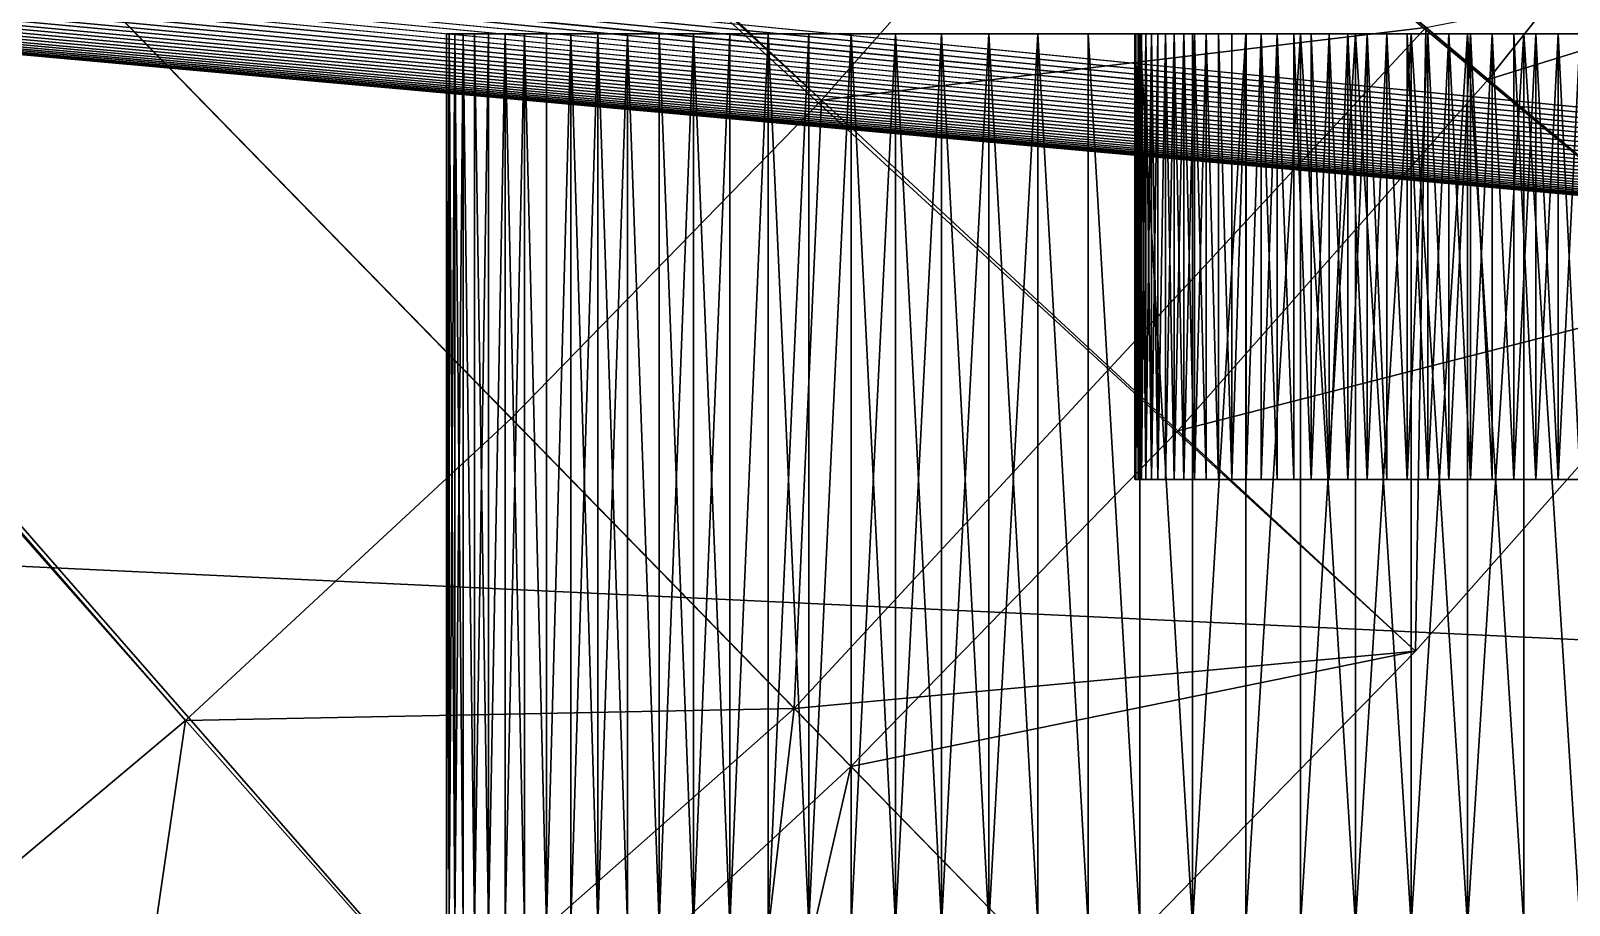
# Model space of a CAD drawing. Header units: millimetres. Extents: x 0 to 520, y -2 to 382.
# Drawn here: x 470.175 to 473.973, y 21.049 to 23.208 of the extents above; entities that cross this region are included whole.
import ezdxf

# ---------------------------------------------------------------- set-up
doc = ezdxf.new("R2010")
doc.units = ezdxf.units.MM

msp = doc.modelspace()

# ---------------------------------------------------------------- linework, layer by layer
at = {"layer": 'BRASS', "color": 52}
for points in [[(509.2, 369.2, 103), (10.8, 369.2, 103), (10.8, 10.8, 103)], [(509.2, 369.2, 103), (10.8, 10.8, 103), (509.2, 10.8, 103)], [(336.599, 36.5929, 86), (481.6847, 69.0037, 86), (499.5, 20.5, 86)], [(336.599, 36.5929, 86), (499.5, 20.5, 86), (336.5767, 36.5137, 86)], [(474.3851, 22.5731), (457.6853, 36.5859), (457.6127, 36.5036)], [(457.6853, 36.5859, -14), (472.1271, 23.0362, -14), (457.6127, 36.5036, -14)], [(475.1312, 23.5087), (457.6853, 36.5859), (474.3851, 22.5731)], [(457.6853, 36.5859, -14), (472.853, 23.8587, -14), (472.1271, 23.0362, -14)], [(336.5767, 36.5137, 86), (499.5, 20.5, 86), (336.5505, 36.4357, 86)], [(473.5932, 21.6759), (457.6127, 36.5036), (457.5361, 36.4251)], [(457.6127, 36.5036, -14), (472.1271, 23.0362, -14), (457.5361, 36.4251, -14)], [(474.3851, 22.5731), (457.6127, 36.5036), (473.5932, 21.6759)], [(336.5505, 36.4357, 86), (499.5, 20.5, 86), (336.5204, 36.3591, 86)], [(457.5361, 36.4251), (457.4557, 36.3505), (471.8805, 20.0053)], [(457.4557, 36.3505, -14), (457.5361, 36.4251, -14), (470.5571, 21.5048, -14)], [(457.5361, 36.4251), (471.8805, 20.0053), (472.7577, 20.8192)], [(473.5932, 21.6759), (457.5361, 36.4251), (472.7577, 20.8192)], [(470.5571, 21.5048, -14), (457.5361, 36.4251, -14), (471.3612, 22.2509, -14)], [(457.5361, 36.4251, -14), (472.1271, 23.0362, -14), (471.3612, 22.2509, -14)], [(336.5204, 36.3591, 86), (499.5, 20.5, 86), (336.4866, 36.2841, 86)], [(457.4557, 36.3505), (457.3717, 36.28), (470.9638, 19.236)], [(457.4557, 36.3505), (470.9638, 19.236), (471.8805, 20.0053)], [(469.7168, 20.7997, -14), (457.4557, 36.3505, -14), (470.5571, 21.5048, -14)], [(336.4866, 36.2841, 86), (499.5, 20.5, 86), (336.4491, 36.2109, 86)], [(457.3717, 36.28), (457.2842, 36.2137), (470.9638, 19.236)], [(336.4491, 36.2109, 86), (499.5, 20.5, 86), (336.4079, 36.1396, 86)], [(457.2842, 36.2137), (470.0098, 18.5135), (470.9638, 19.236)], [(336.4079, 36.1396, 86), (499.5, 20.5, 86), (336.3633, 36.0705, 86)], [(336.3633, 36.0705, 86), (499.5, 20.5, 86), (336.3153, 36.0037, 86)], [(336.3153, 36.0037, 86), (499.5, 20.5, 86), (336.264, 35.9394, 86)], [(336.264, 35.9394, 86), (499.5, 20.5, 86), (336.2095, 35.8777, 86)], [(336.2095, 35.8777, 86), (499.5, 20.5, 86), (336.1521, 35.8188, 86)], [(336.1521, 35.8188, 86), (499.5, 20.5, 86), (336.0918, 35.7629, 86)], [(336.0918, 35.7629, 86), (499.5, 20.5, 86), (336.0288, 35.71, 86)], [(336.0288, 35.71, 86), (499.5, 20.5, 86), (335.9632, 35.6603, 86)], [(335.9632, 35.6603, 86), (499.5, 20.5, 86), (335.8952, 35.614, 86)], [(335.8952, 35.614, 86), (499.5, 20.5, 86), (335.825, 35.5711, 86)], [(335.825, 35.5711, 86), (499.5, 20.5, 86), (335.7527, 35.5317, 86)], [(335.7527, 35.5317, 86), (499.5, 20.5, 86), (335.6786, 35.496, 86)], [(335.6786, 35.496, 86), (499.5, 20.5, 86), (335.6028, 35.4641, 86)], [(335.5255, 35.4359, 86), (499.5, 20.5, 86), (335.4469, 35.4117, 86)], [(335.6028, 35.4641, 86), (499.5, 20.5, 86), (335.5255, 35.4359, 86)], [(335.4469, 35.4117, 86), (499.5, 20.5, 86), (335.3672, 35.3914, 86)], [(335.2052, 35.3628, 86), (499.5, 20.5, 86), (335.1233, 35.3546, 86)], [(335.2865, 35.3751, 86), (499.5, 20.5, 86), (335.2052, 35.3628, 86)], [(335.3672, 35.3914, 86), (499.5, 20.5, 86), (335.2865, 35.3751, 86)], [(499.5, 20.5, 86), (20.5, 20.5, 86), (185.0411, 35.3505, 86)], [(499.5, 20.5, 86), (185.0411, 35.3505, 86), (334.9589, 35.3505, 86)], [(335.0411, 35.3505, 86), (499.5, 20.5, 86), (334.9589, 35.3505, 86)], [(335.1233, 35.3546, 86), (499.5, 20.5, 86), (335.0411, 35.3505, 86)], [(474.4935, 23.9917, -3), (475.1312, 23.5087, -3), (473.7722, 23.0873, -3)], [(474.4935, 23.9917, -3), (473.7722, 23.0873, -3), (473.7722, 23.0873, -4)], [(474.4935, 23.9917, -3), (473.7722, 23.0873, -4), (474.4935, 23.9917, -4)], [(475.1312, 23.5087, -4), (474.4935, 23.9917, -4), (473.7722, 23.0873, -4)], [(473.619, 23.2159, -13), (472.1271, 23.0362, -14), (472.853, 23.8587, -14)], [(473.619, 23.2159, -13), (475.1312, 23.5087, -12), (474.3851, 22.5731, -12)], [(473.7722, 23.0873, -3), (475.1312, 23.5087, -3), (474.3851, 22.5731, -3)], [(475.1312, 23.5087, -4), (473.7722, 23.0873, -4), (474.3851, 22.5731, -4)], [(473.619, 23.2159, -13), (472.0594, 21.5351, -13), (472.1271, 23.0362, -14)], [(473.619, 23.2159, -13), (473.5932, 21.6759, -12), (472.0594, 21.5351, -13)], [(473.619, 23.2159, -13), (474.3851, 22.5731, -12), (473.5932, 21.6759, -12)], [(473.7722, 23.0873, -3), (474.3851, 22.5731, -3), (473.0068, 22.22, -3)], [(473.7722, 23.0873, -3), (473.0068, 22.22, -3), (473.0068, 22.22, -4)], [(473.7722, 23.0873, -3), (473.0068, 22.22, -4), (473.7722, 23.0873, -4)], [(474.3851, 22.5731, -4), (473.7722, 23.0873, -4), (473.0068, 22.22, -4)], [(472.0594, 21.5351, -13), (471.3612, 22.2509, -14), (472.1271, 23.0362, -14)], [(473.0068, 22.22, -3), (474.3851, 22.5731, -3), (473.5932, 21.6759, -3)], [(474.3851, 22.5731, -4), (473.0068, 22.22, -4), (473.5932, 21.6759, -4)], [(473.5932, 21.6759), (473.5932, 21.6759, -3), (474.3851, 22.5731, -3)], [(474.3851, 22.5731), (473.5932, 21.6759), (474.3851, 22.5731, -3)], [(474.3851, 22.5731, -4), (473.5932, 21.6759, -4), (473.5932, 21.6759, -12)], [(474.3851, 22.5731, -4), (473.5932, 21.6759, -12), (474.3851, 22.5731, -12)], [(472.0594, 21.5351, -13), (470.5571, 21.5048, -14), (471.3612, 22.2509, -14)], [(473.0068, 22.22, -3), (473.5932, 21.6759, -3), (472.1991, 21.3919, -3)], [(473.0068, 22.22, -3), (472.1991, 21.3919, -4), (473.0068, 22.22, -4)], [(473.0068, 22.22, -3), (472.1991, 21.3919, -3), (472.1991, 21.3919, -4)], [(473.5932, 21.6759, -4), (473.0068, 22.22, -4), (472.1991, 21.3919, -4)], [(472.0594, 21.5351, -13), (473.5932, 21.6759, -12), (472.7577, 20.8192, -12)], [(472.1991, 21.3919, -3), (473.5932, 21.6759, -3), (472.7577, 20.8192, -3)], [(473.5932, 21.6759, -4), (472.1991, 21.3919, -4), (472.7577, 20.8192, -4)], [(473.5932, 21.6759), (472.7577, 20.8192, -3), (473.5932, 21.6759, -3)], [(473.5932, 21.6759), (472.7577, 20.8192), (472.7577, 20.8192, -3)], [(473.5932, 21.6759, -4), (472.7577, 20.8192, -12), (473.5932, 21.6759, -12)], [(473.5932, 21.6759, -4), (472.7577, 20.8192, -4), (472.7577, 20.8192, -12)], [(472.0594, 21.5351, -13), (471.8805, 20.0053, -12), (470.3403, 20.0179, -13)], [(472.0594, 21.5351, -13), (470.3403, 20.0179, -13), (470.5571, 21.5048, -14)], [(472.0594, 21.5351, -13), (472.7577, 20.8192, -12), (471.8805, 20.0053, -12)], [(470.3403, 20.0179, -13), (469.7168, 20.7997, -14), (470.5571, 21.5048, -14)], [(471.3511, 20.6051, -3), (472.1991, 21.3919, -3), (471.8805, 20.0053, -3)], [(472.1991, 21.3919, -3), (471.3511, 20.6051, -4), (472.1991, 21.3919, -4)], [(472.1991, 21.3919, -3), (471.3511, 20.6051, -3), (471.3511, 20.6051, -4)], [(472.1991, 21.3919, -4), (471.3511, 20.6051, -4), (471.8805, 20.0053, -4)], [(471.8805, 20.0053, -3), (472.1991, 21.3919, -3), (472.7577, 20.8192, -3)], [(472.1991, 21.3919, -4), (471.8805, 20.0053, -4), (472.7577, 20.8192, -4)]]:
    msp.add_3dface(points, dxfattribs=at)
at = {"layer": 'STEEL', "color": 8}
for points in [[(471.2009, 23.2, 44.9302), (471.2078, 21, 44.7908), (471.2009, 21, 44.9302)], [(471.2009, 23.2, 44.9302), (471.2009, 21, 44.9302), (471.2009, 21, 45.0698)], [(471.2009, 23.2, 44.9302), (471.2078, 23.2, 44.7908), (471.2078, 21, 44.7908)], [(471.2009, 23.2, 45.0698), (471.2009, 23.2, 44.9302), (471.2009, 21, 45.0698)], [(471.2078, 23.2, 45.2092), (471.2009, 21, 45.0698), (471.2078, 21, 45.2092)], [(471.2078, 23.2, 45.2092), (471.2009, 23.2, 45.0698), (471.2009, 21, 45.0698)], [(472.9003, 23.2, 44.9726), (471.2078, 23.2, 44.7908), (471.2009, 23.2, 44.9302)], [(472.9003, 23.2, 45.0274), (472.9003, 23.2, 44.9726), (471.2009, 23.2, 44.9302)], [(472.9003, 23.2, 45.0274), (471.2009, 23.2, 44.9302), (471.2009, 23.2, 45.0698)], [(472.9031, 23.2, 45.0822), (472.9003, 23.2, 45.0274), (471.2009, 23.2, 45.0698)], [(472.9031, 23.2, 45.0822), (471.2009, 23.2, 45.0698), (471.2078, 23.2, 45.2092)], [(471.2078, 23.2, 44.7908), (471.2217, 21, 44.6518), (471.2078, 21, 44.7908)], [(471.2078, 23.2, 44.7908), (471.2217, 23.2, 44.6518), (471.2217, 21, 44.6518)], [(471.2217, 23.2, 45.3482), (471.2078, 21, 45.2092), (471.2217, 21, 45.3482)], [(471.2217, 23.2, 45.3482), (471.2078, 23.2, 45.2092), (471.2078, 21, 45.2092)], [(472.9031, 23.2, 44.9178), (471.2217, 23.2, 44.6518), (471.2078, 23.2, 44.7908)], [(472.9003, 23.2, 44.9726), (472.9031, 23.2, 44.9178), (471.2078, 23.2, 44.7908)], [(472.9085, 23.2, 45.1368), (472.9031, 23.2, 45.0822), (471.2078, 23.2, 45.2092)], [(472.9085, 23.2, 45.1368), (471.2078, 23.2, 45.2092), (471.2217, 23.2, 45.3482)], [(471.2217, 23.2, 44.6518), (471.2425, 21, 44.5138), (471.2217, 21, 44.6518)], [(471.2217, 23.2, 44.6518), (471.2425, 23.2, 44.5138), (471.2425, 21, 44.5138)], [(471.2425, 23.2, 45.4862), (471.2217, 21, 45.3482), (471.2425, 21, 45.4862)], [(471.2425, 23.2, 45.4862), (471.2217, 23.2, 45.3482), (471.2217, 21, 45.3482)], [(472.9085, 23.2, 44.8632), (471.2425, 23.2, 44.5138), (471.2217, 23.2, 44.6518)], [(472.9031, 23.2, 44.9178), (472.9085, 23.2, 44.8632), (471.2217, 23.2, 44.6518)], [(472.9085, 23.2, 45.1368), (471.2217, 23.2, 45.3482), (471.2425, 23.2, 45.4862)], [(471.2425, 23.2, 44.5138), (471.2702, 23.2, 44.3769), (471.2702, 21, 44.3769)], [(471.2425, 23.2, 44.5138), (471.2702, 21, 44.3769), (471.2425, 21, 44.5138)], [(471.2425, 23.2, 45.4862), (471.2425, 21, 45.4862), (471.2702, 21, 45.6231)], [(471.2702, 23.2, 45.6231), (471.2425, 23.2, 45.4862), (471.2702, 21, 45.6231)], [(472.9167, 23.2, 44.809), (471.2702, 23.2, 44.3769), (471.2425, 23.2, 44.5138)], [(472.9085, 23.2, 44.8632), (472.9167, 23.2, 44.809), (471.2425, 23.2, 44.5138)], [(472.9167, 23.2, 45.191), (472.9085, 23.2, 45.1368), (471.2425, 23.2, 45.4862)], [(472.9276, 23.2, 45.2448), (472.9167, 23.2, 45.191), (471.2425, 23.2, 45.4862)], [(472.9276, 23.2, 45.2448), (471.2425, 23.2, 45.4862), (471.2702, 23.2, 45.6231)], [(471.2702, 23.2, 44.3769), (471.3047, 23.2, 44.2416), (471.3047, 21, 44.2416)], [(471.2702, 23.2, 44.3769), (471.3047, 21, 44.2416), (471.2702, 21, 44.3769)], [(471.3047, 23.2, 45.7584), (471.2702, 21, 45.6231), (471.3047, 21, 45.7584)], [(471.3047, 23.2, 45.7584), (471.2702, 23.2, 45.6231), (471.2702, 21, 45.6231)], [(472.9276, 23.2, 44.7552), (471.3047, 23.2, 44.2416), (471.2702, 23.2, 44.3769)], [(472.9167, 23.2, 44.809), (472.9276, 23.2, 44.7552), (471.2702, 23.2, 44.3769)], [(472.9411, 23.2, 45.2979), (472.9276, 23.2, 45.2448), (471.2702, 23.2, 45.6231)], [(472.9411, 23.2, 45.2979), (471.2702, 23.2, 45.6231), (471.3047, 23.2, 45.7584)], [(471.3458, 23.2, 44.1082), (471.3458, 21, 44.1082), (471.3047, 21, 44.2416)], [(471.3047, 23.2, 44.2416), (471.3458, 23.2, 44.1082), (471.3047, 21, 44.2416)], [(471.3458, 23.2, 45.8918), (471.3047, 21, 45.7584), (471.3458, 21, 45.8918)], [(471.3458, 23.2, 45.8918), (471.3047, 23.2, 45.7584), (471.3047, 21, 45.7584)], [(472.9411, 23.2, 44.7021), (471.3458, 23.2, 44.1082), (471.3047, 23.2, 44.2416)], [(472.9276, 23.2, 44.7552), (472.9411, 23.2, 44.7021), (471.3047, 23.2, 44.2416)], [(472.9573, 23.2, 45.3503), (471.3047, 23.2, 45.7584), (471.3458, 23.2, 45.8918)], [(472.9573, 23.2, 45.3503), (472.9411, 23.2, 45.2979), (471.3047, 23.2, 45.7584)], [(471.3458, 23.2, 44.1082), (471.3936, 23.2, 43.977), (471.3936, 21, 43.977)], [(471.3458, 23.2, 44.1082), (471.3936, 21, 43.977), (471.3458, 21, 44.1082)], [(471.3936, 23.2, 46.023), (471.3458, 21, 45.8918), (471.3936, 21, 46.023)], [(471.3936, 23.2, 46.023), (471.3458, 23.2, 45.8918), (471.3458, 21, 45.8918)], [(472.9573, 23.2, 44.6497), (471.3936, 23.2, 43.977), (471.3458, 23.2, 44.1082)], [(472.9411, 23.2, 44.7021), (472.9573, 23.2, 44.6497), (471.3458, 23.2, 44.1082)], [(472.976, 23.2, 45.4019), (471.3458, 23.2, 45.8918), (471.3936, 23.2, 46.023)], [(472.976, 23.2, 45.4019), (472.9573, 23.2, 45.3503), (471.3458, 23.2, 45.8918)], [(471.3936, 23.2, 43.977), (471.4478, 21, 43.8484), (471.3936, 21, 43.977)], [(471.3936, 23.2, 43.977), (471.4478, 23.2, 43.8484), (471.4478, 21, 43.8484)], [(471.3936, 23.2, 46.023), (471.3936, 21, 46.023), (471.4478, 21, 46.1516)], [(471.4478, 23.2, 46.1516), (471.3936, 23.2, 46.023), (471.4478, 21, 46.1516)], [(472.976, 23.2, 44.5981), (471.4478, 23.2, 43.8484), (471.3936, 23.2, 43.977)], [(472.9573, 23.2, 44.6497), (472.976, 23.2, 44.5981), (471.3936, 23.2, 43.977)], [(472.9973, 23.2, 45.4524), (471.3936, 23.2, 46.023), (471.4478, 23.2, 46.1516)], [(472.9973, 23.2, 45.4524), (472.976, 23.2, 45.4019), (471.3936, 23.2, 46.023)], [(471.5084, 23.2, 43.7226), (471.5084, 21, 43.7226), (471.4478, 21, 43.8484)], [(471.4478, 23.2, 43.8484), (471.5084, 23.2, 43.7226), (471.4478, 21, 43.8484)], [(471.5084, 23.2, 46.2774), (471.4478, 21, 46.1516), (471.5084, 21, 46.2774)], [(471.5084, 23.2, 46.2774), (471.4478, 23.2, 46.1516), (471.4478, 21, 46.1516)], [(472.9973, 23.2, 44.5476), (471.5084, 23.2, 43.7226), (471.4478, 23.2, 43.8484)], [(472.976, 23.2, 44.5981), (472.9973, 23.2, 44.5476), (471.4478, 23.2, 43.8484)], [(473.0211, 23.2, 45.5018), (471.4478, 23.2, 46.1516), (471.5084, 23.2, 46.2774)], [(473.0211, 23.2, 45.5018), (472.9973, 23.2, 45.4524), (471.4478, 23.2, 46.1516)], [(471.5084, 23.2, 43.7226), (471.5751, 21, 43.6), (471.5084, 21, 43.7226)], [(471.5084, 23.2, 43.7226), (471.5751, 23.2, 43.6), (471.5751, 21, 43.6)], [(471.5751, 23.2, 46.4), (471.5084, 21, 46.2774), (471.5751, 21, 46.4)], [(471.5751, 23.2, 46.4), (471.5084, 23.2, 46.2774), (471.5084, 21, 46.2774)], [(473.0211, 23.2, 44.4982), (471.5751, 23.2, 43.6), (471.5084, 23.2, 43.7226)], [(472.9973, 23.2, 44.5476), (473.0211, 23.2, 44.4982), (471.5084, 23.2, 43.7226)], [(473.0211, 23.2, 45.5018), (471.5084, 23.2, 46.2774), (471.5751, 23.2, 46.4)], [(471.5751, 23.2, 43.6), (471.6479, 21, 43.4809), (471.5751, 21, 43.6)], [(471.5751, 23.2, 43.6), (471.6479, 23.2, 43.4809), (471.6479, 21, 43.4809)], [(471.6479, 23.2, 46.5191), (471.5751, 21, 46.4), (471.6479, 21, 46.5191)], [(471.6479, 23.2, 46.5191), (471.5751, 23.2, 46.4), (471.5751, 21, 46.4)], [(473.0474, 23.2, 44.45), (471.6479, 23.2, 43.4809), (471.5751, 23.2, 43.6)], [(473.0211, 23.2, 44.4982), (473.0474, 23.2, 44.45), (471.5751, 23.2, 43.6)], [(473.0474, 23.2, 45.55), (473.0211, 23.2, 45.5018), (471.5751, 23.2, 46.4)], [(473.076, 23.2, 45.5968), (471.5751, 23.2, 46.4), (471.6479, 23.2, 46.5191)], [(473.076, 23.2, 45.5968), (473.0474, 23.2, 45.55), (471.5751, 23.2, 46.4)], [(471.6479, 23.2, 43.4809), (471.7266, 21, 43.3655), (471.6479, 21, 43.4809)], [(471.6479, 23.2, 43.4809), (471.7266, 23.2, 43.3655), (471.7266, 21, 43.3655)], [(471.6479, 23.2, 46.5191), (471.6479, 21, 46.5191), (471.7266, 21, 46.6345)], [(471.7266, 23.2, 46.6345), (471.6479, 23.2, 46.5191), (471.7266, 21, 46.6345)], [(473.076, 23.2, 44.4032), (471.7266, 23.2, 43.3655), (471.6479, 23.2, 43.4809)], [(473.0474, 23.2, 44.45), (473.076, 23.2, 44.4032), (471.6479, 23.2, 43.4809)], [(473.1069, 23.2, 45.6421), (471.6479, 23.2, 46.5191), (471.7266, 23.2, 46.6345)], [(473.1069, 23.2, 45.6421), (473.076, 23.2, 45.5968), (471.6479, 23.2, 46.5191)], [(471.7266, 23.2, 43.3655), (471.8109, 21, 43.2542), (471.7266, 21, 43.3655)], [(471.7266, 23.2, 43.3655), (471.8109, 23.2, 43.2542), (471.8109, 21, 43.2542)], [(471.8109, 23.2, 46.7458), (471.7266, 21, 46.6345), (471.8109, 21, 46.7458)], [(471.8109, 23.2, 46.7458), (471.7266, 23.2, 46.6345), (471.7266, 21, 46.6345)], [(473.1069, 23.2, 44.3579), (471.8109, 23.2, 43.2542), (471.7266, 23.2, 43.3655)], [(473.076, 23.2, 44.4032), (473.1069, 23.2, 44.3579), (471.7266, 23.2, 43.3655)], [(473.1069, 23.2, 45.6421), (471.7266, 23.2, 46.6345), (471.8109, 23.2, 46.7458)], [(471.8109, 23.2, 43.2542), (471.9006, 21, 43.1473), (471.8109, 21, 43.2542)], [(471.8109, 23.2, 43.2542), (471.9006, 23.2, 43.1473), (471.9006, 21, 43.1473)], [(471.9006, 23.2, 46.8527), (471.8109, 21, 46.7458), (471.9006, 21, 46.8527)], [(471.9006, 23.2, 46.8527), (471.8109, 23.2, 46.7458), (471.8109, 21, 46.7458)], [(473.14, 23.2, 44.3142), (471.9006, 23.2, 43.1473), (471.8109, 23.2, 43.2542)], [(473.1069, 23.2, 44.3579), (473.14, 23.2, 44.3142), (471.8109, 23.2, 43.2542)], [(473.14, 23.2, 45.6858), (471.8109, 23.2, 46.7458), (471.9006, 23.2, 46.8527)], [(473.14, 23.2, 45.6858), (473.1069, 23.2, 45.6421), (471.8109, 23.2, 46.7458)], [(471.9956, 23.2, 43.0449), (471.9956, 21, 43.0449), (471.9006, 21, 43.1473)], [(471.9006, 23.2, 43.1473), (471.9956, 23.2, 43.0449), (471.9006, 21, 43.1473)], [(471.9956, 23.2, 46.9551), (471.9006, 21, 46.8527), (471.9956, 21, 46.9551)], [(471.9956, 23.2, 46.9551), (471.9006, 23.2, 46.8527), (471.9006, 21, 46.8527)], [(473.1752, 23.2, 44.2721), (471.9956, 23.2, 43.0449), (471.9006, 23.2, 43.1473)], [(473.14, 23.2, 44.3142), (473.1752, 23.2, 44.2721), (471.9006, 23.2, 43.1473)], [(473.1752, 23.2, 45.7279), (473.14, 23.2, 45.6858), (471.9006, 23.2, 46.8527)], [(473.2125, 23.2, 45.7681), (471.9006, 23.2, 46.8527), (471.9956, 23.2, 46.9551)], [(473.2125, 23.2, 45.7681), (473.1752, 23.2, 45.7279), (471.9006, 23.2, 46.8527)], [(471.9956, 23.2, 43.0449), (472.0955, 21, 42.9475), (471.9956, 21, 43.0449)], [(471.9956, 23.2, 43.0449), (472.0955, 23.2, 42.9475), (472.0955, 21, 42.9475)], [(472.0955, 23.2, 47.0525), (471.9956, 21, 46.9551), (472.0955, 21, 47.0525)], [(472.0955, 23.2, 47.0525), (471.9956, 23.2, 46.9551), (471.9956, 21, 46.9551)], [(473.2125, 23.2, 44.2319), (472.0955, 23.2, 42.9475), (471.9956, 23.2, 43.0449)], [(473.1752, 23.2, 44.2721), (473.2125, 23.2, 44.2319), (471.9956, 23.2, 43.0449)], [(472.0955, 23.2, 47.0525), (473.2125, 23.2, 45.7681), (471.9956, 23.2, 46.9551)], [(472.2002, 23.2, 42.8551), (472.2002, 21, 42.8551), (472.0955, 21, 42.9475)], [(472.0955, 23.2, 42.9475), (472.2002, 23.2, 42.8551), (472.0955, 21, 42.9475)], [(472.2002, 23.2, 47.1449), (472.0955, 23.2, 47.0525), (472.0955, 21, 47.0525)], [(472.2002, 23.2, 47.1449), (472.0955, 21, 47.0525), (472.2002, 21, 47.1449)], [(473.2518, 23.2, 44.1936), (472.0955, 23.2, 42.9475), (473.2125, 23.2, 44.2319)], [(473.2929, 23.2, 44.1574), (472.0955, 23.2, 42.9475), (473.2518, 23.2, 44.1936)], [(473.2929, 23.2, 44.1574), (472.2002, 23.2, 42.8551), (472.0955, 23.2, 42.9475)], [(472.0955, 23.2, 47.0525), (473.2518, 23.2, 45.8064), (473.2125, 23.2, 45.7681)], [(472.2002, 23.2, 47.1449), (473.2518, 23.2, 45.8064), (472.0955, 23.2, 47.0525)], [(472.3093, 23.2, 42.768), (472.3093, 21, 42.768), (472.2002, 21, 42.8551)], [(472.2002, 23.2, 42.8551), (472.3093, 23.2, 42.768), (472.2002, 21, 42.8551)], [(472.2002, 23.2, 47.1449), (472.2002, 21, 47.1449), (472.3093, 21, 47.232)], [(472.3093, 23.2, 47.232), (472.2002, 23.2, 47.1449), (472.3093, 21, 47.232)], [(473.3358, 23.2, 44.1232), (472.2002, 23.2, 42.8551), (473.2929, 23.2, 44.1574)], [(473.3358, 23.2, 44.1232), (472.3093, 23.2, 42.768), (472.2002, 23.2, 42.8551)], [(472.2002, 23.2, 47.1449), (473.2929, 23.2, 45.8426), (473.2518, 23.2, 45.8064)], [(472.3093, 23.2, 47.232), (473.2929, 23.2, 45.8426), (472.2002, 23.2, 47.1449)], [(472.3093, 23.2, 42.768), (472.4227, 21, 42.6865), (472.3093, 21, 42.768)], [(472.3093, 23.2, 42.768), (472.4227, 23.2, 42.6865), (472.4227, 21, 42.6865)], [(472.4227, 23.2, 47.3135), (472.3093, 21, 47.232), (472.4227, 21, 47.3135)], [(472.4227, 23.2, 47.3135), (472.3093, 23.2, 47.232), (472.3093, 21, 47.232)], [(473.3358, 23.2, 44.1232), (472.4227, 23.2, 42.6865), (472.3093, 23.2, 42.768)], [(472.3093, 23.2, 47.232), (473.3358, 23.2, 45.8768), (473.2929, 23.2, 45.8426)], [(472.4227, 23.2, 47.3135), (473.3358, 23.2, 45.8768), (472.3093, 23.2, 47.232)], [(472.4227, 23.2, 42.6865), (472.54, 21, 42.6108), (472.4227, 21, 42.6865)], [(472.4227, 23.2, 42.6865), (472.54, 23.2, 42.6108), (472.54, 21, 42.6108)], [(472.54, 23.2, 47.3892), (472.4227, 23.2, 47.3135), (472.4227, 21, 47.3135)], [(472.54, 23.2, 47.3892), (472.4227, 21, 47.3135), (472.54, 21, 47.3892)], [(473.3803, 23.2, 44.0911), (472.4227, 23.2, 42.6865), (473.3358, 23.2, 44.1232)], [(473.3803, 23.2, 44.0911), (472.54, 23.2, 42.6108), (472.4227, 23.2, 42.6865)], [(472.4227, 23.2, 47.3135), (473.3803, 23.2, 45.9089), (473.3358, 23.2, 45.8768)], [(472.54, 23.2, 47.3892), (473.3803, 23.2, 45.9089), (472.4227, 23.2, 47.3135)], [(472.54, 23.2, 42.6108), (472.6609, 23.2, 42.541), (472.6609, 21, 42.541)], [(472.54, 23.2, 42.6108), (472.6609, 21, 42.541), (472.54, 21, 42.6108)], [(472.6609, 23.2, 47.459), (472.54, 23.2, 47.3892), (472.54, 21, 47.3892)], [(472.6609, 23.2, 47.459), (472.54, 21, 47.3892), (472.6609, 21, 47.459)], [(473.4264, 23.2, 44.0614), (472.54, 23.2, 42.6108), (473.3803, 23.2, 44.0911)], [(473.4739, 23.2, 44.034), (472.54, 23.2, 42.6108), (473.4264, 23.2, 44.0614)], [(473.4739, 23.2, 44.034), (472.6609, 23.2, 42.541), (472.54, 23.2, 42.6108)], [(472.54, 23.2, 47.3892), (473.4264, 23.2, 45.9386), (473.3803, 23.2, 45.9089)], [(472.6609, 23.2, 47.459), (473.4264, 23.2, 45.9386), (472.54, 23.2, 47.3892)], [(472.6609, 23.2, 42.541), (472.7851, 23.2, 42.4773), (472.7851, 21, 42.4773)], [(472.6609, 23.2, 42.541), (472.7851, 21, 42.4773), (472.6609, 21, 42.541)], [(472.6609, 23.2, 47.459), (472.6609, 21, 47.459), (472.7851, 21, 47.5227)], [(472.7851, 23.2, 47.5227), (472.6609, 23.2, 47.459), (472.7851, 21, 47.5227)], [(473.4739, 23.2, 44.034), (472.7851, 23.2, 42.4773), (472.6609, 23.2, 42.541)], [(472.6609, 23.2, 47.459), (473.4739, 23.2, 45.966), (473.4264, 23.2, 45.9386)], [(472.7851, 23.2, 47.5227), (473.4739, 23.2, 45.966), (472.6609, 23.2, 47.459)], [(472.7851, 23.2, 42.4773), (472.9124, 23.2, 42.4199), (472.9124, 21, 42.4199)], [(472.7851, 23.2, 42.4773), (472.9124, 21, 42.4199), (472.7851, 21, 42.4773)], [(472.7851, 23.2, 47.5227), (472.7851, 21, 47.5227), (472.9124, 21, 47.5801)], [(472.9124, 23.2, 47.5801), (472.7851, 23.2, 47.5227), (472.9124, 21, 47.5801)], [(473.5227, 23.2, 44.0089), (472.7851, 23.2, 42.4773), (473.4739, 23.2, 44.034)], [(473.5727, 23.2, 43.9864), (472.9124, 23.2, 42.4199), (472.7851, 23.2, 42.4773)], [(473.5727, 23.2, 43.9864), (472.7851, 23.2, 42.4773), (473.5227, 23.2, 44.0089)], [(472.7851, 23.2, 47.5227), (473.5227, 23.2, 45.9911), (473.4739, 23.2, 45.966)], [(472.9124, 23.2, 47.5801), (473.5227, 23.2, 45.9911), (472.7851, 23.2, 47.5227)], [(472.9031, 22.1, 44.9178), (472.9003, 23.2, 44.9726), (472.9003, 22.1, 44.9726)], [(472.9031, 23.2, 44.9178), (472.9003, 23.2, 44.9726), (472.9031, 22.1, 44.9178)], [(472.9003, 22.1, 44.9726), (472.9003, 23.2, 45.0274), (472.9003, 22.1, 45.0274)], [(472.9003, 22.1, 45.0274), (472.9003, 23.2, 45.0274), (472.9031, 22.1, 45.0822)], [(472.9003, 23.2, 44.9726), (472.9003, 23.2, 45.0274), (472.9003, 22.1, 44.9726)], [(472.9003, 23.2, 45.0274), (472.9031, 23.2, 45.0822), (472.9031, 22.1, 45.0822)], [(472.9085, 22.1, 44.8632), (472.9031, 23.2, 44.9178), (472.9031, 22.1, 44.9178)], [(472.9085, 23.2, 44.8632), (472.9031, 23.2, 44.9178), (472.9085, 22.1, 44.8632)], [(472.9031, 22.1, 45.0822), (472.9085, 23.2, 45.1368), (472.9085, 22.1, 45.1368)], [(472.9031, 23.2, 45.0822), (472.9085, 23.2, 45.1368), (472.9031, 22.1, 45.0822)], [(472.9167, 22.1, 44.809), (472.9085, 23.2, 44.8632), (472.9085, 22.1, 44.8632)], [(472.9167, 23.2, 44.809), (472.9085, 23.2, 44.8632), (472.9167, 22.1, 44.809)], [(472.9085, 22.1, 45.1368), (472.9167, 23.2, 45.191), (472.9167, 22.1, 45.191)], [(472.9085, 23.2, 45.1368), (472.9167, 23.2, 45.191), (472.9085, 22.1, 45.1368)], [(472.9124, 23.2, 42.4199), (473.0423, 23.2, 42.3689), (473.0423, 21, 42.3689)], [(472.9124, 23.2, 42.4199), (473.0423, 21, 42.3689), (472.9124, 21, 42.4199)], [(472.9124, 23.2, 47.5801), (472.9124, 21, 47.5801), (473.0423, 21, 47.6311)], [(473.0423, 23.2, 47.6311), (472.9124, 23.2, 47.5801), (473.0423, 21, 47.6311)], [(473.6238, 23.2, 43.9663), (473.0423, 23.2, 42.3689), (472.9124, 23.2, 42.4199)], [(473.6238, 23.2, 43.9663), (472.9124, 23.2, 42.4199), (473.5727, 23.2, 43.9864)], [(472.9124, 23.2, 47.5801), (473.5727, 23.2, 46.0136), (473.5227, 23.2, 45.9911)], [(472.9124, 23.2, 47.5801), (473.6238, 23.2, 46.0337), (473.5727, 23.2, 46.0136)], [(473.0423, 23.2, 47.6311), (473.6238, 23.2, 46.0337), (472.9124, 23.2, 47.5801)], [(472.9276, 23.2, 44.7552), (472.9167, 23.2, 44.809), (472.9276, 22.1, 44.7552)], [(472.9276, 22.1, 44.7552), (472.9167, 23.2, 44.809), (472.9167, 22.1, 44.809)], [(472.9167, 22.1, 45.191), (472.9276, 23.2, 45.2448), (472.9276, 22.1, 45.2448)], [(472.9167, 23.2, 45.191), (472.9276, 23.2, 45.2448), (472.9167, 22.1, 45.191)], [(472.9411, 23.2, 44.7021), (472.9276, 23.2, 44.7552), (472.9411, 22.1, 44.7021)], [(472.9411, 22.1, 44.7021), (472.9276, 23.2, 44.7552), (472.9276, 22.1, 44.7552)], [(472.9276, 22.1, 45.2448), (472.9411, 23.2, 45.2979), (472.9411, 22.1, 45.2979)], [(472.9276, 23.2, 45.2448), (472.9411, 23.2, 45.2979), (472.9276, 22.1, 45.2448)], [(472.9573, 23.2, 44.6497), (472.9411, 23.2, 44.7021), (472.9573, 22.1, 44.6497)], [(472.9573, 22.1, 44.6497), (472.9411, 23.2, 44.7021), (472.9411, 22.1, 44.7021)], [(472.9411, 22.1, 45.2979), (472.9573, 23.2, 45.3503), (472.9573, 22.1, 45.3503)], [(472.9411, 23.2, 45.2979), (472.9573, 23.2, 45.3503), (472.9411, 22.1, 45.2979)], [(472.976, 22.1, 44.5981), (472.976, 23.2, 44.5981), (472.9573, 22.1, 44.6497)], [(472.976, 23.2, 44.5981), (472.9573, 23.2, 44.6497), (472.9573, 22.1, 44.6497)], [(472.9573, 22.1, 45.3503), (472.976, 23.2, 45.4019), (472.976, 22.1, 45.4019)], [(472.9573, 23.2, 45.3503), (472.976, 23.2, 45.4019), (472.9573, 22.1, 45.3503)], [(472.9973, 22.1, 44.5476), (472.976, 23.2, 44.5981), (472.976, 22.1, 44.5981)], [(472.9973, 23.2, 44.5476), (472.976, 23.2, 44.5981), (472.9973, 22.1, 44.5476)], [(472.976, 22.1, 45.4019), (472.9973, 23.2, 45.4524), (472.9973, 22.1, 45.4524)], [(472.976, 23.2, 45.4019), (472.9973, 23.2, 45.4524), (472.976, 22.1, 45.4019)], [(473.0211, 22.1, 44.4982), (473.0211, 23.2, 44.4982), (472.9973, 22.1, 44.5476)], [(473.0211, 23.2, 44.4982), (472.9973, 23.2, 44.5476), (472.9973, 22.1, 44.5476)], [(472.9973, 22.1, 45.4524), (472.9973, 23.2, 45.4524), (473.0211, 22.1, 45.5018)], [(472.9973, 23.2, 45.4524), (473.0211, 23.2, 45.5018), (473.0211, 22.1, 45.5018)], [(473.0474, 22.1, 44.45), (473.0211, 23.2, 44.4982), (473.0211, 22.1, 44.4982)], [(473.0474, 23.2, 44.45), (473.0211, 23.2, 44.4982), (473.0474, 22.1, 44.45)], [(473.0211, 22.1, 45.5018), (473.0474, 23.2, 45.55), (473.0474, 22.1, 45.55)], [(473.0211, 23.2, 45.5018), (473.0474, 23.2, 45.55), (473.0211, 22.1, 45.5018)], [(473.1747, 23.2, 42.3244), (473.1747, 21, 42.3244), (473.0423, 21, 42.3689)], [(473.0423, 23.2, 42.3689), (473.1747, 23.2, 42.3244), (473.0423, 21, 42.3689)], [(473.1747, 23.2, 47.6756), (473.0423, 23.2, 47.6311), (473.0423, 21, 47.6311)], [(473.1747, 23.2, 47.6756), (473.0423, 21, 47.6311), (473.1747, 21, 47.6756)], [(473.6758, 23.2, 43.9489), (473.1747, 23.2, 42.3244), (473.0423, 23.2, 42.3689)], [(473.6758, 23.2, 43.9489), (473.0423, 23.2, 42.3689), (473.6238, 23.2, 43.9663)], [(473.1747, 23.2, 47.6756), (473.6238, 23.2, 46.0337), (473.0423, 23.2, 47.6311)], [(473.076, 22.1, 44.4032), (473.076, 23.2, 44.4032), (473.0474, 22.1, 44.45)], [(473.076, 23.2, 44.4032), (473.0474, 23.2, 44.45), (473.0474, 22.1, 44.45)], [(473.0474, 22.1, 45.55), (473.0474, 23.2, 45.55), (473.076, 22.1, 45.5968)], [(473.0474, 23.2, 45.55), (473.076, 23.2, 45.5968), (473.076, 22.1, 45.5968)], [(473.1069, 22.1, 44.3579), (473.076, 23.2, 44.4032), (473.076, 22.1, 44.4032)], [(473.1069, 23.2, 44.3579), (473.076, 23.2, 44.4032), (473.1069, 22.1, 44.3579)], [(473.076, 22.1, 45.5968), (473.076, 23.2, 45.5968), (473.1069, 22.1, 45.6421)], [(473.076, 23.2, 45.5968), (473.1069, 23.2, 45.6421), (473.1069, 22.1, 45.6421)], [(473.14, 22.1, 44.3142), (473.1069, 23.2, 44.3579), (473.1069, 22.1, 44.3579)], [(473.14, 23.2, 44.3142), (473.1069, 23.2, 44.3579), (473.14, 22.1, 44.3142)], [(473.1069, 22.1, 45.6421), (473.1069, 23.2, 45.6421), (473.14, 22.1, 45.6858)], [(473.1069, 23.2, 45.6421), (473.14, 23.2, 45.6858), (473.14, 22.1, 45.6858)], [(473.1752, 22.1, 44.2721), (473.1752, 23.2, 44.2721), (473.14, 22.1, 44.3142)], [(473.1752, 23.2, 44.2721), (473.14, 23.2, 44.3142), (473.14, 22.1, 44.3142)], [(473.14, 22.1, 45.6858), (473.1752, 23.2, 45.7279), (473.1752, 22.1, 45.7279)], [(473.14, 23.2, 45.6858), (473.1752, 23.2, 45.7279), (473.14, 22.1, 45.6858)], [(473.3091, 23.2, 42.2866), (473.3091, 21, 42.2866), (473.1747, 21, 42.3244)], [(473.1747, 23.2, 42.3244), (473.3091, 23.2, 42.2866), (473.1747, 21, 42.3244)], [(473.3091, 23.2, 47.7134), (473.1747, 23.2, 47.6756), (473.1747, 21, 47.6756)], [(473.3091, 23.2, 47.7134), (473.1747, 21, 47.6756), (473.3091, 21, 47.7134)], [(473.6758, 23.2, 43.9489), (473.3091, 23.2, 42.2866), (473.1747, 23.2, 42.3244)], [(473.1747, 23.2, 47.6756), (473.6758, 23.2, 46.0511), (473.6238, 23.2, 46.0337)], [(473.3091, 23.2, 47.7134), (473.6758, 23.2, 46.0511), (473.1747, 23.2, 47.6756)], [(473.2125, 22.1, 44.2319), (473.2125, 23.2, 44.2319), (473.1752, 22.1, 44.2721)], [(473.2125, 23.2, 44.2319), (473.1752, 23.2, 44.2721), (473.1752, 22.1, 44.2721)], [(473.1752, 22.1, 45.7279), (473.2125, 23.2, 45.7681), (473.2125, 22.1, 45.7681)], [(473.1752, 23.2, 45.7279), (473.2125, 23.2, 45.7681), (473.1752, 22.1, 45.7279)], [(473.2518, 22.1, 44.1936), (473.2125, 23.2, 44.2319), (473.2125, 22.1, 44.2319)], [(473.2518, 23.2, 44.1936), (473.2125, 23.2, 44.2319), (473.2518, 22.1, 44.1936)], [(473.2125, 22.1, 45.7681), (473.2518, 23.2, 45.8064), (473.2518, 22.1, 45.8064)], [(473.2125, 23.2, 45.7681), (473.2518, 23.2, 45.8064), (473.2125, 22.1, 45.7681)], [(473.2929, 22.1, 44.1574), (473.2518, 23.2, 44.1936), (473.2518, 22.1, 44.1936)], [(473.2929, 23.2, 44.1574), (473.2518, 23.2, 44.1936), (473.2929, 22.1, 44.1574)], [(473.2518, 22.1, 45.8064), (473.2518, 23.2, 45.8064), (473.2929, 22.1, 45.8426)], [(473.2518, 23.2, 45.8064), (473.2929, 23.2, 45.8426), (473.2929, 22.1, 45.8426)], [(473.3358, 22.1, 44.1232), (473.2929, 23.2, 44.1574), (473.2929, 22.1, 44.1574)], [(473.3358, 23.2, 44.1232), (473.2929, 23.2, 44.1574), (473.3358, 22.1, 44.1232)], [(473.2929, 22.1, 45.8426), (473.2929, 23.2, 45.8426), (473.3358, 22.1, 45.8768)], [(473.2929, 23.2, 45.8426), (473.3358, 23.2, 45.8768), (473.3358, 22.1, 45.8768)], [(473.3091, 23.2, 42.2866), (473.4452, 23.2, 42.2555), (473.4452, 21, 42.2555)], [(473.3091, 23.2, 42.2866), (473.4452, 21, 42.2555), (473.3091, 21, 42.2866)], [(473.4452, 23.2, 47.7445), (473.3091, 23.2, 47.7134), (473.3091, 21, 47.7134)], [(473.4452, 23.2, 47.7445), (473.3091, 21, 47.7134), (473.4452, 21, 47.7445)], [(473.7286, 23.2, 43.934), (473.3091, 23.2, 42.2866), (473.6758, 23.2, 43.9489)], [(473.782, 23.2, 43.9218), (473.4452, 23.2, 42.2555), (473.3091, 23.2, 42.2866)], [(473.782, 23.2, 43.9218), (473.3091, 23.2, 42.2866), (473.7286, 23.2, 43.934)], [(473.3091, 23.2, 47.7134), (473.7286, 23.2, 46.066), (473.6758, 23.2, 46.0511)], [(473.4452, 23.2, 47.7445), (473.7286, 23.2, 46.066), (473.3091, 23.2, 47.7134)], [(473.3803, 22.1, 44.0911), (473.3358, 23.2, 44.1232), (473.3358, 22.1, 44.1232)], [(473.3803, 23.2, 44.0911), (473.3358, 23.2, 44.1232), (473.3803, 22.1, 44.0911)], [(473.3358, 22.1, 45.8768), (473.3803, 23.2, 45.9089), (473.3803, 22.1, 45.9089)], [(473.3358, 23.2, 45.8768), (473.3803, 23.2, 45.9089), (473.3358, 22.1, 45.8768)], [(473.4264, 22.1, 44.0614), (473.3803, 23.2, 44.0911), (473.3803, 22.1, 44.0911)], [(473.4264, 23.2, 44.0614), (473.3803, 23.2, 44.0911), (473.4264, 22.1, 44.0614)], [(473.3803, 23.2, 45.9089), (473.4264, 23.2, 45.9386), (473.3803, 22.1, 45.9089)], [(473.3803, 22.1, 45.9089), (473.4264, 23.2, 45.9386), (473.4264, 22.1, 45.9386)], [(473.4739, 23.2, 44.034), (473.4264, 23.2, 44.0614), (473.4739, 22.1, 44.034)], [(473.4739, 22.1, 44.034), (473.4264, 23.2, 44.0614), (473.4264, 22.1, 44.0614)], [(473.4264, 23.2, 45.9386), (473.4739, 23.2, 45.966), (473.4264, 22.1, 45.9386)], [(473.4264, 22.1, 45.9386), (473.4739, 23.2, 45.966), (473.4739, 22.1, 45.966)], [(473.4452, 23.2, 42.2555), (473.5827, 23.2, 42.2313), (473.5827, 21, 42.2313)], [(473.4452, 23.2, 42.2555), (473.5827, 21, 42.2313), (473.4452, 21, 42.2555)], [(473.5827, 23.2, 47.7687), (473.4452, 23.2, 47.7445), (473.4452, 21, 47.7445)], [(473.5827, 23.2, 47.7687), (473.4452, 21, 47.7445), (473.5827, 21, 47.7687)], [(473.782, 23.2, 43.9218), (473.5827, 23.2, 42.2313), (473.4452, 23.2, 42.2555)], [(473.4452, 23.2, 47.7445), (473.782, 23.2, 46.0782), (473.7286, 23.2, 46.066)], [(473.5827, 23.2, 47.7687), (473.782, 23.2, 46.0782), (473.4452, 23.2, 47.7445)], [(473.5227, 22.1, 44.0089), (473.5227, 23.2, 44.0089), (473.4739, 22.1, 44.034)], [(473.5227, 23.2, 44.0089), (473.4739, 23.2, 44.034), (473.4739, 22.1, 44.034)], [(473.4739, 22.1, 45.966), (473.4739, 23.2, 45.966), (473.5227, 22.1, 45.9911)], [(473.4739, 23.2, 45.966), (473.5227, 23.2, 45.9911), (473.5227, 22.1, 45.9911)], [(473.5727, 23.2, 43.9864), (473.5227, 23.2, 44.0089), (473.5727, 22.1, 43.9864)], [(473.5727, 22.1, 43.9864), (473.5227, 23.2, 44.0089), (473.5227, 22.1, 44.0089)], [(473.5227, 22.1, 45.9911), (473.5227, 23.2, 45.9911), (473.5727, 22.1, 46.0136)], [(473.5227, 23.2, 45.9911), (473.5727, 23.2, 46.0136), (473.5727, 22.1, 46.0136)], [(473.6238, 23.2, 43.9663), (473.5727, 23.2, 43.9864), (473.6238, 22.1, 43.9663)], [(473.6238, 22.1, 43.9663), (473.5727, 23.2, 43.9864), (473.5727, 22.1, 43.9864)], [(473.5727, 23.2, 46.0136), (473.6238, 23.2, 46.0337), (473.5727, 22.1, 46.0136)], [(473.5727, 22.1, 46.0136), (473.6238, 23.2, 46.0337), (473.6238, 22.1, 46.0337)], [(473.5827, 23.2, 42.2313), (473.7212, 23.2, 42.2139), (473.7212, 21, 42.2139)], [(473.5827, 23.2, 42.2313), (473.7212, 21, 42.2139), (473.5827, 21, 42.2313)], [(473.7212, 23.2, 47.7861), (473.5827, 23.2, 47.7687), (473.5827, 21, 47.7687)], [(473.7212, 23.2, 47.7861), (473.5827, 21, 47.7687), (473.7212, 21, 47.7861)], [(473.8361, 23.2, 43.9123), (473.5827, 23.2, 42.2313), (473.782, 23.2, 43.9218)], [(473.8905, 23.2, 43.9055), (473.5827, 23.2, 42.2313), (473.8361, 23.2, 43.9123)], [(473.8905, 23.2, 43.9055), (473.7212, 23.2, 42.2139), (473.5827, 23.2, 42.2313)], [(473.5827, 23.2, 47.7687), (473.8361, 23.2, 46.0877), (473.782, 23.2, 46.0782)], [(473.7212, 23.2, 47.7861), (473.8361, 23.2, 46.0877), (473.5827, 23.2, 47.7687)], [(473.6758, 23.2, 43.9489), (473.6238, 23.2, 43.9663), (473.6758, 22.1, 43.9489)], [(473.6758, 22.1, 43.9489), (473.6238, 23.2, 43.9663), (473.6238, 22.1, 43.9663)], [(473.6238, 23.2, 46.0337), (473.6758, 23.2, 46.0511), (473.6238, 22.1, 46.0337)], [(473.6238, 22.1, 46.0337), (473.6758, 23.2, 46.0511), (473.6758, 22.1, 46.0511)], [(473.7286, 23.2, 43.934), (473.6758, 23.2, 43.9489), (473.7286, 22.1, 43.934)], [(473.7286, 22.1, 43.934), (473.6758, 23.2, 43.9489), (473.6758, 22.1, 43.9489)], [(473.6758, 23.2, 46.0511), (473.7286, 23.2, 46.066), (473.6758, 22.1, 46.0511)], [(473.6758, 22.1, 46.0511), (473.7286, 23.2, 46.066), (473.7286, 22.1, 46.066)], [(473.7212, 23.2, 42.2139), (473.8604, 23.2, 42.2035), (473.8604, 21, 42.2035)], [(473.7212, 23.2, 42.2139), (473.8604, 21, 42.2035), (473.7212, 21, 42.2139)], [(473.8604, 23.2, 47.7965), (473.7212, 21, 47.7861), (473.8604, 21, 47.7965)], [(473.8604, 23.2, 47.7965), (473.7212, 23.2, 47.7861), (473.7212, 21, 47.7861)], [(473.9452, 23.2, 43.9014), (473.8604, 23.2, 42.2035), (473.7212, 23.2, 42.2139)], [(473.9452, 23.2, 43.9014), (473.7212, 23.2, 42.2139), (473.8905, 23.2, 43.9055)], [(473.7212, 23.2, 47.7861), (473.8905, 23.2, 46.0945), (473.8361, 23.2, 46.0877)], [(473.8604, 23.2, 47.7965), (473.8905, 23.2, 46.0945), (473.7212, 23.2, 47.7861)], [(473.782, 23.2, 43.9218), (473.7286, 23.2, 43.934), (473.782, 22.1, 43.9218)], [(473.782, 22.1, 43.9218), (473.7286, 23.2, 43.934), (473.7286, 22.1, 43.934)], [(473.7286, 23.2, 46.066), (473.782, 23.2, 46.0782), (473.7286, 22.1, 46.066)], [(473.7286, 22.1, 46.066), (473.782, 23.2, 46.0782), (473.782, 22.1, 46.0782)], [(473.8361, 23.2, 43.9123), (473.782, 23.2, 43.9218), (473.8361, 22.1, 43.9123)], [(473.8361, 22.1, 43.9123), (473.782, 23.2, 43.9218), (473.782, 22.1, 43.9218)], [(473.782, 22.1, 46.0782), (473.782, 23.2, 46.0782), (473.8361, 22.1, 46.0877)], [(473.782, 23.2, 46.0782), (473.8361, 23.2, 46.0877), (473.8361, 22.1, 46.0877)], [(473.8905, 23.2, 43.9055), (473.8361, 23.2, 43.9123), (473.8905, 22.1, 43.9055)], [(473.8905, 22.1, 43.9055), (473.8361, 23.2, 43.9123), (473.8361, 22.1, 43.9123)], [(473.8361, 23.2, 46.0877), (473.8905, 23.2, 46.0945), (473.8361, 22.1, 46.0877)], [(473.8361, 22.1, 46.0877), (473.8905, 23.2, 46.0945), (473.8905, 22.1, 46.0945)], [(473.8604, 23.2, 42.2035), (474, 23.2, 42.2), (474, 21, 42.2)], [(473.8604, 23.2, 42.2035), (474, 21, 42.2), (473.8604, 21, 42.2035)], [(473.8604, 23.2, 47.7965), (473.8604, 21, 47.7965), (474, 21, 47.8)], [(474, 23.2, 47.8), (473.8604, 23.2, 47.7965), (474, 21, 47.8)], [(474, 23.2, 43.9), (474, 23.2, 42.2), (473.8604, 23.2, 42.2035)], [(474, 23.2, 43.9), (473.8604, 23.2, 42.2035), (473.9452, 23.2, 43.9014)], [(473.8604, 23.2, 47.7965), (473.9452, 23.2, 46.0986), (473.8905, 23.2, 46.0945)], [(474, 23.2, 47.8), (473.9452, 23.2, 46.0986), (473.8604, 23.2, 47.7965)], [(473.9452, 23.2, 43.9014), (473.8905, 23.2, 43.9055), (473.9452, 22.1, 43.9014)], [(473.9452, 22.1, 43.9014), (473.8905, 23.2, 43.9055), (473.8905, 22.1, 43.9055)], [(473.8905, 22.1, 46.0945), (473.9452, 23.2, 46.0986), (473.9452, 22.1, 46.0986)], [(473.8905, 23.2, 46.0945), (473.9452, 23.2, 46.0986), (473.8905, 22.1, 46.0945)], [(474, 23.2, 47.8), (474, 23.2, 46.1), (473.9452, 23.2, 46.0986)], [(474, 23.2, 43.9), (473.9452, 23.2, 43.9014), (474, 22.1, 43.9)], [(474, 22.1, 43.9), (473.9452, 23.2, 43.9014), (473.9452, 22.1, 43.9014)], [(473.9452, 22.1, 46.0986), (474, 23.2, 46.1), (474, 22.1, 46.1)], [(473.9452, 23.2, 46.0986), (474, 23.2, 46.1), (473.9452, 22.1, 46.0986)], [(472.9003, 22.1, 45.0274), (472.9031, 22.1, 44.9178), (472.9003, 22.1, 44.9726)], [(472.9085, 22.1, 45.1368), (472.9003, 22.1, 45.0274), (472.9031, 22.1, 45.0822)], [(475.024, 22.1, 45.4019), (472.9003, 22.1, 45.0274), (472.9085, 22.1, 45.1368)], [(475.024, 22.1, 45.4019), (472.9031, 22.1, 44.9178), (472.9003, 22.1, 45.0274)], [(472.9031, 22.1, 44.9178), (472.9167, 22.1, 44.809), (472.9085, 22.1, 44.8632)], [(475.024, 22.1, 45.4019), (472.9167, 22.1, 44.809), (472.9031, 22.1, 44.9178)], [(472.9276, 22.1, 45.2448), (472.9085, 22.1, 45.1368), (472.9167, 22.1, 45.191)], [(472.9411, 22.1, 45.2979), (472.9085, 22.1, 45.1368), (472.9276, 22.1, 45.2448)], [(474.8931, 22.1, 45.6421), (475.024, 22.1, 45.4019), (472.9085, 22.1, 45.1368)], [(474.8931, 22.1, 45.6421), (472.9085, 22.1, 45.1368), (472.9411, 22.1, 45.2979)], [(475.0969, 22.1, 45.0822), (472.9276, 22.1, 44.7552), (472.9167, 22.1, 44.809)], [(475.024, 22.1, 45.4019), (475.0969, 22.1, 45.0822), (472.9167, 22.1, 44.809)], [(475.0997, 22.1, 44.9726), (472.9411, 22.1, 44.7021), (472.9276, 22.1, 44.7552)], [(475.0969, 22.1, 45.0822), (475.0997, 22.1, 44.9726), (472.9276, 22.1, 44.7552)], [(472.9411, 22.1, 44.7021), (472.9973, 22.1, 44.5476), (472.976, 22.1, 44.5981)], [(472.9411, 22.1, 44.7021), (472.976, 22.1, 44.5981), (472.9573, 22.1, 44.6497)], [(473.0211, 22.1, 45.5018), (472.9411, 22.1, 45.2979), (472.9573, 22.1, 45.3503)], [(475.0997, 22.1, 44.9726), (472.9973, 22.1, 44.5476), (472.9411, 22.1, 44.7021)], [(474.8248, 22.1, 45.7279), (472.9411, 22.1, 45.2979), (473.0211, 22.1, 45.5018)], [(474.8248, 22.1, 45.7279), (474.8931, 22.1, 45.6421), (472.9411, 22.1, 45.2979)], [(473.0211, 22.1, 45.5018), (472.9573, 22.1, 45.3503), (472.976, 22.1, 45.4019)], [(473.0211, 22.1, 45.5018), (472.976, 22.1, 45.4019), (472.9973, 22.1, 45.4524)], [(475.0969, 22.1, 44.9178), (473.0211, 22.1, 44.4982), (472.9973, 22.1, 44.5476)], [(475.0997, 22.1, 44.9726), (475.0969, 22.1, 44.9178), (472.9973, 22.1, 44.5476)], [(475.0589, 22.1, 44.7021), (473.0474, 22.1, 44.45), (473.0211, 22.1, 44.4982)], [(475.0969, 22.1, 44.9178), (475.0589, 22.1, 44.7021), (473.0211, 22.1, 44.4982)], [(474.7875, 22.1, 45.7681), (473.0211, 22.1, 45.5018), (473.0474, 22.1, 45.55)], [(474.7875, 22.1, 45.7681), (474.8248, 22.1, 45.7279), (473.0211, 22.1, 45.5018)], [(475.0589, 22.1, 44.7021), (473.076, 22.1, 44.4032), (473.0474, 22.1, 44.45)], [(474.7875, 22.1, 45.7681), (473.0474, 22.1, 45.55), (473.076, 22.1, 45.5968)], [(473.14, 22.1, 45.6858), (473.076, 22.1, 45.5968), (473.1069, 22.1, 45.6421)], [(475.0589, 22.1, 44.7021), (473.1069, 22.1, 44.3579), (473.076, 22.1, 44.4032)], [(474.7875, 22.1, 45.7681), (473.076, 22.1, 45.5968), (473.14, 22.1, 45.6858)], [(475.024, 22.1, 44.5981), (473.14, 22.1, 44.3142), (473.1069, 22.1, 44.3579)], [(475.0589, 22.1, 44.7021), (475.024, 22.1, 44.5981), (473.1069, 22.1, 44.3579)], [(473.14, 22.1, 44.3142), (473.2125, 22.1, 44.2319), (473.1752, 22.1, 44.2721)], [(473.2125, 22.1, 45.7681), (473.14, 22.1, 45.6858), (473.1752, 22.1, 45.7279)], [(475.024, 22.1, 44.5981), (473.2125, 22.1, 44.2319), (473.14, 22.1, 44.3142)], [(474.7875, 22.1, 45.7681), (473.14, 22.1, 45.6858), (473.2125, 22.1, 45.7681)], [(474.8931, 22.1, 44.3579), (473.2518, 22.1, 44.1936), (473.2125, 22.1, 44.2319)], [(475.024, 22.1, 44.5981), (474.8931, 22.1, 44.3579), (473.2125, 22.1, 44.2319)], [(474.7875, 22.1, 45.7681), (473.2125, 22.1, 45.7681), (473.2518, 22.1, 45.8064)], [(473.3358, 22.1, 45.8768), (473.2518, 22.1, 45.8064), (473.2929, 22.1, 45.8426)], [(474.8931, 22.1, 44.3579), (473.2929, 22.1, 44.1574), (473.2518, 22.1, 44.1936)], [(473.9452, 22.1, 46.0986), (473.2518, 22.1, 45.8064), (473.3358, 22.1, 45.8768)], [(474.7875, 22.1, 45.7681), (473.2518, 22.1, 45.8064), (473.9452, 22.1, 46.0986)], [(474.8931, 22.1, 44.3579), (473.3358, 22.1, 44.1232), (473.2929, 22.1, 44.1574)], [(473.4264, 22.1, 44.0614), (473.3803, 22.1, 44.0911), (473.3358, 22.1, 44.1232)], [(474.8931, 22.1, 44.3579), (473.4264, 22.1, 44.0614), (473.3358, 22.1, 44.1232)], [(473.4264, 22.1, 45.9386), (473.3358, 22.1, 45.8768), (473.3803, 22.1, 45.9089)], [(473.5227, 22.1, 45.9911), (473.3358, 22.1, 45.8768), (473.4264, 22.1, 45.9386)], [(473.9452, 22.1, 46.0986), (473.3358, 22.1, 45.8768), (473.5227, 22.1, 45.9911)], [(474.8931, 22.1, 44.3579), (473.4739, 22.1, 44.034), (473.4264, 22.1, 44.0614)], [(473.5227, 22.1, 45.9911), (473.4264, 22.1, 45.9386), (473.4739, 22.1, 45.966)], [(474.8931, 22.1, 44.3579), (473.5227, 22.1, 44.0089), (473.4739, 22.1, 44.034)], [(474.8931, 22.1, 44.3579), (473.5727, 22.1, 43.9864), (473.5227, 22.1, 44.0089)], [(473.8361, 22.1, 46.0877), (473.5227, 22.1, 45.9911), (473.5727, 22.1, 46.0136)], [(473.9452, 22.1, 46.0986), (473.5227, 22.1, 45.9911), (473.8361, 22.1, 46.0877)], [(474.8931, 22.1, 44.3579), (473.6238, 22.1, 43.9663), (473.5727, 22.1, 43.9864)], [(473.6758, 22.1, 46.0511), (473.5727, 22.1, 46.0136), (473.6238, 22.1, 46.0337)], [(473.8361, 22.1, 46.0877), (473.5727, 22.1, 46.0136), (473.6758, 22.1, 46.0511)], [(474.8248, 22.1, 44.2721), (473.6758, 22.1, 43.9489), (473.6238, 22.1, 43.9663)], [(474.8931, 22.1, 44.3579), (474.8248, 22.1, 44.2721), (473.6238, 22.1, 43.9663)], [(474.8248, 22.1, 44.2721), (473.7286, 22.1, 43.934), (473.6758, 22.1, 43.9489)], [(473.8361, 22.1, 46.0877), (473.6758, 22.1, 46.0511), (473.7286, 22.1, 46.066)], [(474.8248, 22.1, 44.2721), (473.782, 22.1, 43.9218), (473.7286, 22.1, 43.934)], [(473.8361, 22.1, 46.0877), (473.7286, 22.1, 46.066), (473.782, 22.1, 46.0782)], [(474.8248, 22.1, 44.2721), (473.8361, 22.1, 43.9123), (473.782, 22.1, 43.9218)], [(474.8248, 22.1, 44.2721), (473.8905, 22.1, 43.9055), (473.8361, 22.1, 43.9123)], [(473.9452, 22.1, 46.0986), (473.8361, 22.1, 46.0877), (473.8905, 22.1, 46.0945)], [(474.8248, 22.1, 44.2721), (473.9452, 22.1, 43.9014), (473.8905, 22.1, 43.9055)], [(474.8248, 22.1, 44.2721), (474, 22.1, 43.9), (473.9452, 22.1, 43.9014)], [(474.1639, 22.1, 46.0877), (473.9452, 22.1, 46.0986), (474, 22.1, 46.1)], [(474.3242, 22.1, 46.0511), (473.9452, 22.1, 46.0986), (474.1639, 22.1, 46.0877)], [(474.4273, 22.1, 46.0136), (473.9452, 22.1, 46.0986), (474.3242, 22.1, 46.0511)], [(474.7875, 22.1, 45.7681), (473.9452, 22.1, 46.0986), (474.4273, 22.1, 46.0136)]]:
    msp.add_3dface(points, dxfattribs=at)

doc.saveas('drawing.dxf')
